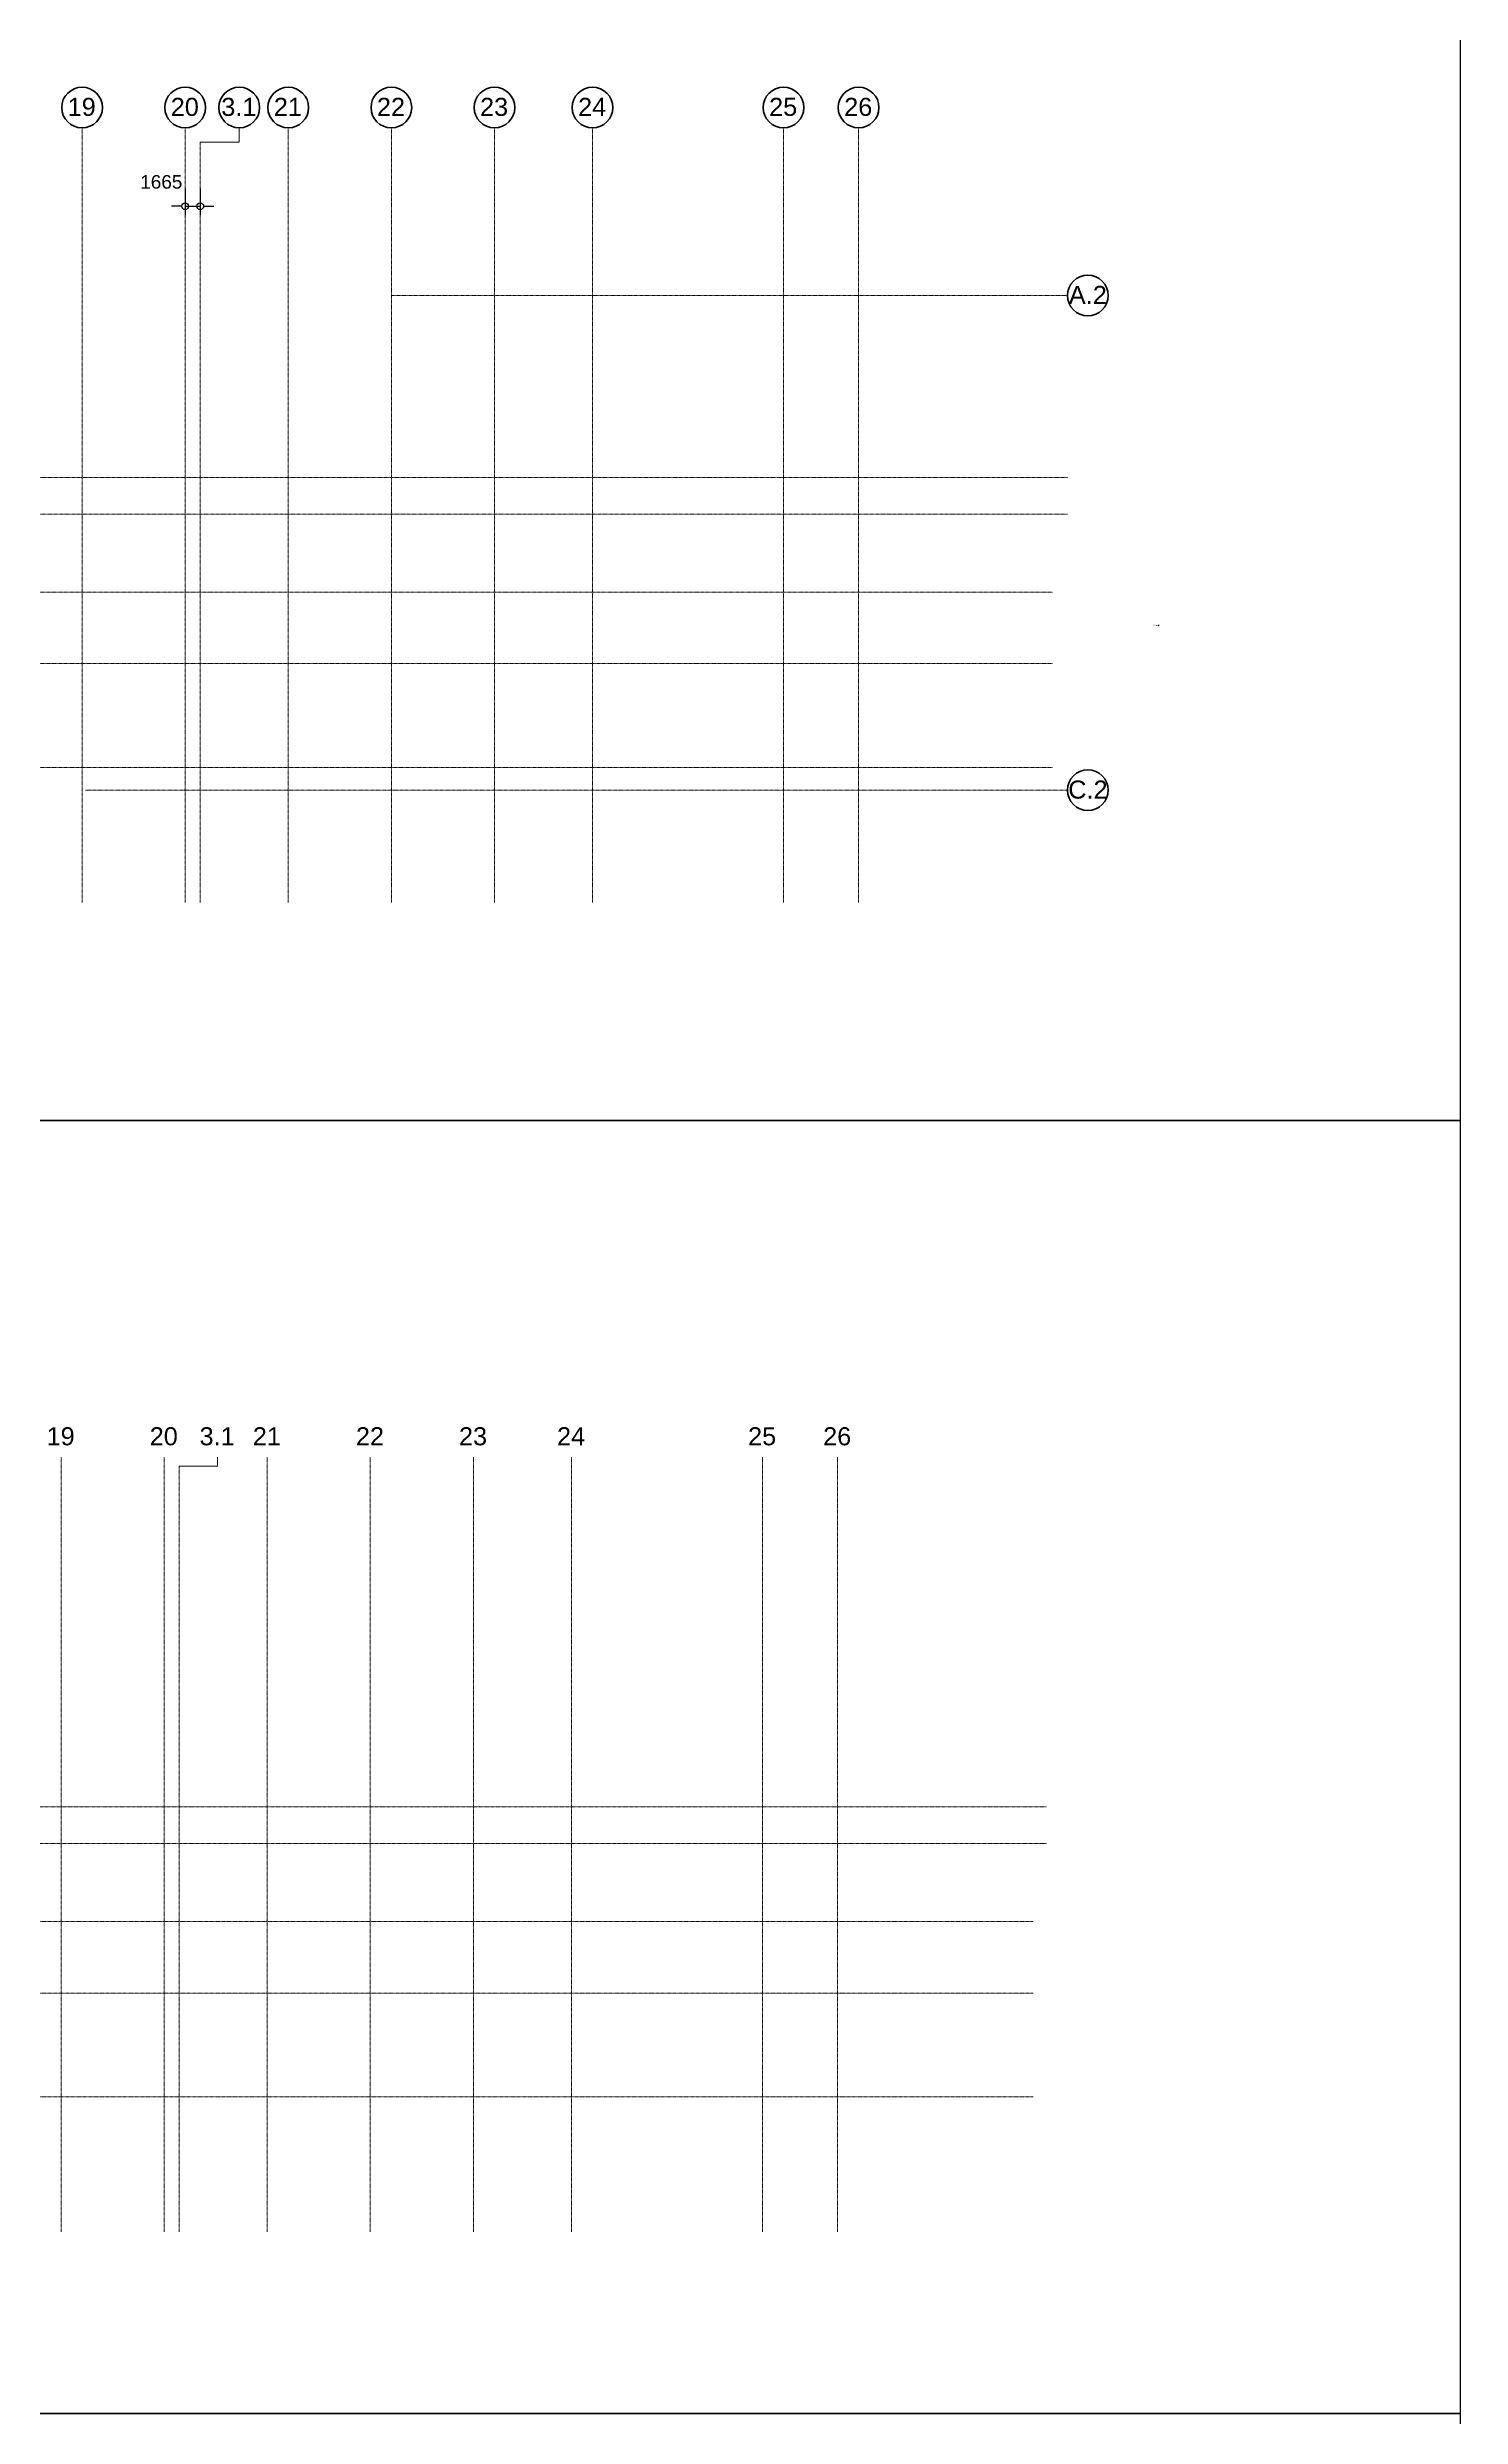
# Model space of a CAD drawing. Header units: millimetres. Extents: x -70132 to 394080, y -1879526 to 121974.
# Drawn here: x 200096 to 356364, y -1308031 to -1046022 of the extents above; entities that cross this region are included whole.
import ezdxf

# ---------------------------------------------------------------- set-up
doc = ezdxf.new("R2010")
doc.units = ezdxf.units.MM
doc.linetypes.add('DPA_Grid _ Level 100', pattern=[10, 5.5, -1.6, 1.3, -1.6])
doc.linetypes.add('Hidden - Short', pattern=[3.571875, 2.38125, -1.190625])
for name, color, linetype, lineweight in [('A-ANNO-DIMS', 1, 'Continuous', 9), ('A-ANNO-NOTE', 3, 'Continuous', 25), ('A-DETL', 1, 'Continuous', 25), ('A-GENM', 1, 'Continuous', 9), ('G-ANNO-TEXT', 3, 'Continuous', 9), ('S-GRID', 251, 'Continuous', 9), ('S-GRID-IDEN', 3, 'Continuous', 50)]:
    doc.layers.add(name, color=color, linetype=linetype, lineweight=lineweight)
doc.styles.add('Arial', font='arial.ttf', dxfattribs={"height": 1500})
doc.styles.add('Arial_1', font='arial.ttf', dxfattribs={"height": 2000})
doc.styles.add('Arial_2', font='arial.ttf', dxfattribs={"height": 3})
doc.styles.add('Arial_3', font='arial.ttf', dxfattribs={"height": 1.5})
doc.styles.add('Arial_B', font='arialbd.ttf', dxfattribs={"height": 4})
doc.styles.add('Arial_B_1', font='arialbd.ttf', dxfattribs={"height": 3})
doc.dimstyles.new('DPA-DIM-3_0_C-C_1', dxfattribs={"dimscale": 304.8, "dimtxt": 1530.3891, "dimasz": 2.46063, "dimexe": 3.28084, "dimexo": 0.0625, "dimgap": 0.82021, "dimtad": 1, "dimdec": 0, "dimzin": 0, "dimdsep": 46, "dimtxsty": 'Arial_2', "dimblk1": 'DOTBLANK', "dimblk2": 'DOTBLANK', "dimsah": 1, "dimcen": 0.09, "dimdle": 3.28084, "dimadec": 8, "dimazin": 0, "dimtfac": 1, "dimtdec": 4, "dimtix": 1, "dimtmove": 1, "dimatfit": 3, "dimfxl": 6.56168, "dimfxlon": 1, "dimtvp": 1, "dimtolj": 1, "dimtzin": 0, "dimarcsym": 2})

# ---------------------------------------------------------------- blocks, each defined once
blk = doc.blocks.new('Grid - 100 Scale-2291345-4160-01 UPPER PLATFORM LEVEL - REFLECTED CEILING PLAN')
at = {"layer": 'S-GRID-IDEN'}
blk.add_circle((0, 0), 4.5, dxfattribs=at)
blk = doc.blocks.new('_DotBlank')
at = {"color": 0, "linetype": 'ByBlock', "lineweight": -2}
blk.add_line((-0.5, 0), (-1, 0), dxfattribs=at)
blk.add_circle((0, 0), 0.5, dxfattribs=at)
blk = doc.blocks.new('DIMBLOCK36-4160-01 UPPER PLATFORM LEVEL - REFLECTED CEILING PLAN')
at = {"layer": 'A-ANNO-DIMS', "color": 0, "lineweight": -2, "transparency": 16777216}
for p, q in [((-699080, 48239), (-699080, 45258)), ((-697415, 48239), (-697415, 45258)), ((-699830, 46258), (-700580, 46258)), ((-699080, 46258), (-697415, 46258)), ((-696665, 46258), (-695915, 46258))]:
    blk.add_line(p, q, dxfattribs=at)
at = {"layer": 'Defpoints', "color": 0, "transparency": 16777216}
for p in [(-699080, 48258), (-697415, 48258), (-697415, 46258)]:
    blk.add_point(p, dxfattribs=at)
at = {"layer": 'A-ANNO-DIMS', "color": 0, "lineweight": -2, "transparency": 16777216, "xscale": 750, "yscale": 750, "zscale": 750}
blk.add_blockref('_DotBlank', (-699080, 46258), dxfattribs=at)
at = {"layer": 'A-ANNO-DIMS', "color": 0, "lineweight": -2, "transparency": 16777216, "xscale": 750, "yscale": 750, "zscale": 750, "rotation": 180}
blk.add_blockref('_DotBlank', (-697415, 46258), dxfattribs=at)
at = {"layer": 'A-ANNO-DIMS', "color": 0, "transparency": 16777216, "insert": (-704050, 49705), "char_height": 1500, "width": 5537.65, "attachment_point": 1, "line_spacing_factor": 0.941778, "style": 'Arial_1'}
blk.add_mtext('\\A1;1665', dxfattribs=at)
blk = doc.blocks.new('Graphic scale 500 - Graphic scale 500-16623879-DD_Legend Notes Part Plans - Ceiling Plan 1_500 finish')
at = {"layer": 'A-ANNO-NOTE', "lineweight": 9}
h = blk.add_hatch(color=256, dxfattribs=at)
h.paths.add_polyline_path([(336, -117), (306, -117), (306, -115), (336, -115)])
h.paths.add_polyline_path([(296, -115), (296, -117), (286, -117), (286, -115)])
h = blk.add_hatch(color=256, dxfattribs=at)
h.paths.add_polyline_path([(386, -120), (336, -120), (336, -117), (386, -117)])
h.paths.add_polyline_path([(306, -117), (306, -120), (296, -120), (296, -117)])
at = {"layer": 'A-ANNO-NOTE'}
for p, q in [((286, -120), (286, -115)), ((286, -115), (386, -115)), ((296, -115), (286, -115)), ((286, -115), (286, -117)), ((286, -117), (386, -117)), ((286, -117), (296, -117)), ((386, -120), (286, -120)), ((296, -120), (296, -115)), ((296, -117), (296, -115)), ((306, -117), (296, -117)), ((296, -117), (296, -120)), ((296, -120), (306, -120)), ((306, -115), (306, -120)), ((336, -115), (306, -115)), ((306, -115), (306, -117)), ((306, -120), (306, -117)), ((306, -117), (336, -117)), ((336, -115), (336, -120)), ((336, -117), (336, -115)), ((386, -117), (336, -117)), ((336, -117), (336, -120)), ((336, -120), (386, -120)), ((386, -115), (386, -120)), ((386, -120), (386, -117))]:
    blk.add_line(p, q, dxfattribs=at)
at = {"layer": 'A-ANNO-NOTE', "lineweight": 9, "insert": (286, -121), "char_height": 3, "width": 43.21, "attachment_point": 1, "style": 'Arial_2', "bg_fill": 3, "box_fill_scale": 1.25, "bg_fill_color": 9, "bg_fill_true_color": 13158600, "bg_fill_transparency": 0}
blk.add_mtext('GRAPHIC  SCALE', dxfattribs=at)
at = {"layer": 'A-ANNO-NOTE', "lineweight": 9, "insert": (285, -110), "char_height": 3, "width": 2.89, "attachment_point": 1, "style": 'Arial_2', "bg_fill": 3, "box_fill_scale": 1.25, "bg_fill_color": 9, "bg_fill_true_color": 13158600, "bg_fill_transparency": 0}
blk.add_mtext('0', dxfattribs=at)
at = {"layer": 'A-ANNO-NOTE', "lineweight": 9, "insert": (294, -110), "char_height": 3, "width": 5.77, "attachment_point": 1, "style": 'Arial_2', "bg_fill": 3, "box_fill_scale": 1.25, "bg_fill_color": 9, "bg_fill_true_color": 13158600, "bg_fill_transparency": 0}
blk.add_mtext('10', dxfattribs=at)
at = {"layer": 'A-ANNO-NOTE', "lineweight": 9, "insert": (334, -110), "char_height": 3, "width": 5.77, "attachment_point": 1, "style": 'Arial_2', "bg_fill": 3, "box_fill_scale": 1.25, "bg_fill_color": 9, "bg_fill_true_color": 13158600, "bg_fill_transparency": 0}
blk.add_mtext('50', dxfattribs=at)
at = {"layer": 'A-ANNO-NOTE', "lineweight": 9, "insert": (374, -110), "char_height": 3, "width": 14.35, "attachment_point": 1, "style": 'Arial_2', "bg_fill": 3, "box_fill_scale": 1.25, "bg_fill_color": 9, "bg_fill_true_color": 13158600, "bg_fill_transparency": 0}
blk.add_mtext('100M.', dxfattribs=at)
at = {"layer": 'A-ANNO-NOTE', "lineweight": 9, "insert": (304, -110), "char_height": 3, "width": 5.77, "attachment_point": 1, "style": 'Arial_2', "bg_fill": 3, "box_fill_scale": 1.25, "bg_fill_color": 9, "bg_fill_true_color": 13158600, "bg_fill_transparency": 0}
blk.add_mtext('20', dxfattribs=at)
at = {"layer": 'A-ANNO-NOTE', "lineweight": 9, "insert": (375, -121), "char_height": 3, "width": 12.99, "attachment_point": 1, "style": 'Arial_2', "bg_fill": 3, "box_fill_scale": 1.25, "bg_fill_color": 9, "bg_fill_true_color": 13158600, "bg_fill_transparency": 0}
blk.add_mtext('1:500', dxfattribs=at)
blk = doc.blocks.new('W-1-PP19-AR-4180-01-A_20260105-094419_EX_DIM')
at = {"layer": 'S-GRID'}
for p, q in [((-70864, 50494), (-70864, 51340)), ((-67255, 50494), (-70864, 50494)), ((-50930, 50494), (-50930, 51340)), ((-47523, 50494), (-50930, 50494)), ((-21598, 50494), (-16960, 50494)), ((-16960, 50494), (-16960, 51340)), ((-5701, 50494), (-5701, 51340)), ((-1845, 50494), (-5701, 50494)), ((149865, 50375), (154111, 50375)), ((154111, 50375), (154111, 51340)), ((-107402, 15848), (-110577, 15848)), ((-107402, 12673), (-107402, 15848))]:
    blk.add_line(p, q, dxfattribs=at)
at = {"layer": 'S-GRID', "linetype": 'DPA_Grid _ Level 100'}
for p, q in [((-67255, -34361), (-67255, 50494)), ((-66635, -34361), (-66635, 51340)), ((-57000, -34321), (-57000, 51340)), ((-47523, -34321), (-47523, 50494)), ((-45600, -34321), (-45600, 51340)), ((-34200, -34321), (-34200, 51340)), ((-22800, -34321), (-22800, 51340)), ((-21598, -34321), (-21598, 50494)), ((-11400, -34321), (-11400, 51340)), ((-1845, -34321), (-1845, 50494)), ((0, -34321), (0, 51340)), ((11400, -34321), (11400, 51340)), ((22800, -34321), (22800, 51340)), ((34200, -34321), (34200, 51340)), ((45600, -34321), (45600, 51340)), ((57000, -34321), (57000, 51340)), ((68400, -34321), (68400, 51340)), ((79800, -34321), (79800, 51340)), ((91200, -34321), (91200, 51340)), ((102600, -34321), (102600, 51340)), ((114000, -34321), (114000, 51340)), ((125400, -34321), (125400, 51340)), ((136800, -34321), (136800, 51340)), ((148200, -34321), (148200, 51340)), ((149865, -34321), (149865, 50375)), ((159600, -34321), (159600, 51340)), ((171000, -34321), (171000, 51340)), ((182400, -34321), (182400, 51340)), ((193240, -34321), (193240, 51340)), ((214365, -34321), (214365, 51340)), ((222665, -34321), (222665, 51340)), ((245761, 12673), (-107402, 12673)), ((245761, 8615), (-110577, 8615)), ((244296, 0), (-110577, 0)), ((244296, -7900), (-110577, -7900)), ((244296, -19375), (-110577, -19375))]:
    blk.add_line(p, q, dxfattribs=at)
at = {"layer": 'S-GRID-IDEN', "lineweight": 9, "char_height": 2000, "attachment_point": 1, "style": 'Arial'}
for s, insert, width in [('4.1', (-72853, 54670), 4729.96), ('1', (-67451, 54670), 1883.97), ('2', (-57816, 54670), 1883.97), ('1.1', (-52919, 54670), 4729.96), ('3', (-46416, 54670), 1883.97), ('4', (-35016, 54670), 1883.97), ('5', (-23616, 54670), 1883.97), ('4.2', (-18949, 54670), 4729.96), ('6', (-12216, 54670), 1883.97), ('1.2', (-7690, 54670), 4729.96), ('7', (-816, 54670), 1883.97), ('8', (10584, 54670), 1883.97), ('9', (21984, 54670), 1883.97), ('10', (32606, 54670), 3767.93), ('11', (44006, 54670), 3767.93), ('12', (55406, 54670), 3767.93), ('13', (66806, 54670), 3767.93), ('14', (78206, 54670), 3767.93), ('15', (89606, 54670), 3767.93), ('16', (101006, 54670), 3767.93), ('17', (112406, 54670), 3767.93), ('18', (123806, 54670), 3767.93), ('19', (135206, 54670), 3767.93), ('20', (146606, 54670), 3767.93), ('3.1', (152122, 54670), 4729.96), ('21', (158006, 54670), 3767.93), ('22', (169406, 54670), 3767.93), ('23', (180806, 54670), 3767.93), ('24', (191646, 54670), 3767.93), ('25', (212771, 54670), 3767.93), ('26', (221071, 54670), 3767.93), ('A.1', (-114998, 16867), 5130.8), ('A', (-113826, 9634), 2284.81), ('B', (-113826, 1019), 2284.81), ('C', (-113891, -6881), 2445.15), ('C.1', (-115066, -18356), 5291.14)]:
    blk.add_mtext(s, dxfattribs=dict(at, insert=insert, width=width))
blk = doc.blocks.new('A$Cb43e41a5')
at = {"layer": 'A-DETL', "lineweight": 9}
for p, q in [((255787.7, -3666.8), (255810.4, -3666.8)), ((255787.7, -3670.7), (255787.7, -3666.8)), ((255787.7, -3667.6), (255810.4, -3667.6)), ((255810.4, -3670), (255787.7, -3670)), ((255810.4, -3670.7), (255787.7, -3670.7)), ((255788.8, -3656.1), (255808.6, -3656.1)), ((255788.8, -3660), (255788.8, -3656.1)), ((255788.8, -3656.9), (255808.6, -3656.9)), ((255808.6, -3659.3), (255788.8, -3659.3)), ((255808.6, -3660), (255788.8, -3660)), ((255788.9, -3670), (255788.9, -3667.6)), ((255789.1, -3650), (255808.9, -3650)), ((255789.1, -3652.5), (255789.1, -3650)), ((255789.1, -3650.4), (255808.9, -3650.4)), ((255808.9, -3652), (255789.1, -3652)), ((255808.9, -3652.5), (255789.1, -3652.5)), ((255790, -3659.3), (255790, -3656.9)), ((255790.4, -3652), (255790.4, -3650.4)), ((255791.1, -3659.3), (255791.1, -3656.9)), ((255791.4, -3652), (255791.4, -3650.4)), ((255793, -3659.3), (255793, -3656.9)), ((255793.3, -3652), (255793.3, -3650.4)), ((255793.3, -3675), (255805.3, -3675)), ((255793.3, -3681), (255793.3, -3675)), ((255805.3, -3676), (255793.3, -3676)), ((255805.3, -3677), (255793.3, -3677)), ((255805.3, -3678), (255793.3, -3678)), ((255805.3, -3679), (255793.3, -3679)), ((255805.3, -3680), (255793.3, -3680)), ((255805.3, -3681), (255793.3, -3681)), ((255794.5, -3659.3), (255794.5, -3656.9)), ((255794.8, -3652), (255794.8, -3650.4)), ((255795.8, -3659.3), (255795.8, -3656.9)), ((255796.1, -3652), (255796.1, -3650.4)), ((255797.3, -3659.3), (255797.3, -3656.9)), ((255797.6, -3652), (255797.6, -3650.4)), ((255801, -3643.9), (255797.7, -3643.9)), ((255798.8, -3659.3), (255798.8, -3656.9)), ((255799.1, -3652), (255799.1, -3650.4)), ((255799.3, -3642.3), (255799.3, -3645.5)), ((255800.1, -3659.3), (255800.1, -3656.9)), ((255800.5, -3652), (255800.5, -3650.4)), ((255801.5, -3659.3), (255801.5, -3656.9)), ((255801.8, -3652), (255801.8, -3650.4)), ((255803, -3659.3), (255803, -3656.9)), ((255803.3, -3652), (255803.3, -3650.4)), ((255804.4, -3659.3), (255804.4, -3656.9)), ((255804.7, -3652), (255804.7, -3650.4)), ((255805.3, -3675), (255805.3, -3681)), ((255806.3, -3659.3), (255806.3, -3656.9)), ((255806.6, -3652), (255806.6, -3650.4)), ((255807.5, -3656.9), (255807.5, -3659.3)), ((255807.8, -3650.4), (255807.8, -3652)), ((255808.6, -3656.1), (255808.6, -3660)), ((255808.9, -3650), (255808.9, -3652.5)), ((255809.2, -3667.6), (255809.2, -3670)), ((255810.4, -3666.8), (255810.4, -3670.7)), ((255878.9, -3652.9), (255890.9, -3652.9)), ((255878.9, -3656.2), (255878.9, -3652.9)), ((255890.9, -3656.2), (255878.9, -3656.2)), ((255889.3, -3667.4), (255881.3, -3667.4)), ((255881.3, -3667.4), (255881.3, -3675.4)), ((255881.3, -3675.4), (255889.3, -3675.4)), ((255883.3, -3669.4), (255883.3, -3673.4)), ((255887.3, -3669.4), (255883.3, -3669.4)), ((255887.3, -3673.4), (255883.3, -3669.4)), ((255883.3, -3673.4), (255887.3, -3669.4)), ((255883.3, -3673.4), (255887.3, -3673.4)), ((255884.2, -3662.7), (255885.6, -3664.3)), ((255885.6, -3662.7), (255884.3, -3664.3)), ((255887.3, -3673.4), (255887.3, -3669.4)), ((255889.3, -3675.4), (255889.3, -3667.4)), ((255890.9, -3652.9), (255890.9, -3656.2))]:
    blk.add_line(p, q, dxfattribs=at)
at = {"layer": 'A-DETL', "linetype": 'Hidden - Short', "lineweight": 9}
for p, q in [((255788.9, -3668.3), (255809.2, -3668.3)), ((255809.2, -3669.2), (255788.9, -3669.2))]:
    blk.add_line(p, q, dxfattribs=at)
at = {"layer": 'A-DETL', "lineweight": 9}
for centre, radius in [((255799.3, -3643.9), 1.12), ((255884.9, -3643.8), 1.25), ((255884.9, -3663.5), 1.25), ((255884.9, -3643.8), 1), ((255884.9, -3663.5), 1)]:
    blk.add_circle(centre, radius, dxfattribs=at)
at = {"layer": 'S-GRID', "linetype": 'DPA_Grid _ Level 100'}
for p, q in [((136800, -34321.3), (136800, 51340.2)), ((148200, -34321.3), (148200, 51340.2)), ((159600, -34321.3), (159600, 51340.2)), ((171000, -34321.3), (171000, 51340.2)), ((182400, -34321.3), (182400, 51340.2)), ((193240, -34321.3), (193240, 51340.2)), ((214365, -34321.3), (214365, 51340.2)), ((222665, -34321.3), (222665, 51340.2)), ((149865, -34321.3), (149865, 49764.1)), ((171000, 32810), (245761.3, 32810)), ((245761.3, 12673), (-107402, 12673)), ((245761.3, 8615), (-110577, 8615)), ((244133.8, 0), (-110577, 0)), ((244133.8, -7900), (-110577, -7900)), ((244133.8, -19375), (-110577, -19375)), ((137184.9, -21892), (245761.3, -21892))]:
    blk.add_line(p, q, dxfattribs=at)
at = {"layer": 'S-GRID'}
for p, q in [((154182.1, 49764.1), (154182.1, 51340.2)), ((149865, 49764.1), (154182.1, 49764.1))]:
    blk.add_line(p, q, dxfattribs=at)
at = {"layer": 'S-GRID-IDEN', "xscale": 499.9999999999994, "yscale": 499.9999999999994, "zscale": 499.9999999999994}
for p in [(136800, 53590.2), (148200, 53590.2), (154182.1, 53590.2), (159600, 53590.2), (171000, 53590.2), (182400, 53590.2), (193240, 53590.2), (214365, 53590.2), (222665, 53590.2)]:
    blk.add_blockref('Grid - 100 Scale-2291345-4160-01 UPPER PLATFORM LEVEL - REFLECTED CEILING PLAN', p, dxfattribs=at)
for p, rotation in [((248011.3, 32810), 269.9999999999995), ((248011.3, -21892), 269.9999999999994)]:
    blk.add_blockref('Grid - 100 Scale-2291345-4160-01 UPPER PLATFORM LEVEL - REFLECTED CEILING PLAN', p, dxfattribs=dict(at, rotation=rotation))
at = {"layer": 'S-GRID-IDEN', "lineweight": 9, "char_height": 2000, "attachment_point": 1, "style": 'Arial'}
for s, insert, width in [('19', (135206, 54669.7), 3767.931), ('20', (146606, 54669.7), 3767.931), ('3.1', (152193.1, 54669.7), 4729.956), ('21', (158006, 54669.7), 3767.931), ('22', (169406, 54669.7), 3767.931), ('23', (180806, 54669.7), 3767.931), ('24', (191646, 54669.7), 3767.931), ('25', (212771, 54669.7), 3767.931), ('26', (221071, 54669.7), 3767.931), ('A.2', (245917.4, 33872.3), 5130.8), ('C.2', (245849.9, -20829.7), 5291.137)]:
    blk.add_mtext(s, dxfattribs=dict(at, insert=insert, width=width))
at = {"layer": 'A-ANNO-DIMS'}
dim = blk.add_linear_dim(base=(149865, 42678), p1=(148200, 44678), p2=(149865, 44678), dimstyle='DPA-DIM-3_0_C-C_1', override={"dimpost": '<>', "dimfxl": 1665}, dxfattribs=at)
dim.commit()
dim.dimension.update_dxf_attribs({"geometry": 'DIMBLOCK36-4160-01 UPPER PLATFORM LEVEL - REFLECTED CEILING PLAN', "text_midpoint": (145998.5, 43875.4), "dimtype": 128, "insert": (847280, -3580)})
at = {"layer": 'G-ANNO-TEXT', "color": 7, "insert": (255328.8, -3643), "char_height": 3, "width": 165.869, "attachment_point": 1, "style": 'Arial_2', "bg_fill": 3, "box_fill_scale": 1.25, "bg_fill_color": 9, "bg_fill_true_color": 13158600, "bg_fill_transparency": 0}
blk.add_mtext('1  ALL DIMENSIONS IN MILLIMETRES UNLESS NOTED OTHERWISE', dxfattribs=at)
at = {"layer": 'G-ANNO-TEXT', "color": 7, "insert": (255328.8, -3647.7), "char_height": 3, "width": 251.489, "attachment_point": 1, "style": 'Arial_2', "bg_fill": 3, "box_fill_scale": 1.25, "bg_fill_color": 9, "bg_fill_true_color": 13158600, "bg_fill_transparency": 0}
blk.add_mtext('2  LEVELS ARE INDICATED IN METRES RELATIVE TO A DATUM 100M BELOW MEAN SEA LEVEL (MSL)', dxfattribs=at)
at = {"layer": 'G-ANNO-TEXT', "color": 7, "insert": (255328.8, -3652.5), "char_height": 3, "width": 116.485, "attachment_point": 1, "style": 'Arial_2', "bg_fill": 3, "box_fill_scale": 1.25, "bg_fill_color": 9, "bg_fill_true_color": 13158600, "bg_fill_transparency": 0}
blk.add_mtext('3  DRAWING TO SCALE WHEN PLOTTED AT A1', dxfattribs=at)
at = {"layer": 'G-ANNO-TEXT', "color": 7, "insert": (255328.8, -3657.3), "char_height": 3, "width": 202.426, "attachment_point": 1, "style": 'Arial_2', "bg_fill": 3, "box_fill_scale": 1.25, "bg_fill_color": 9, "bg_fill_true_color": 13158600, "bg_fill_transparency": 0}
blk.add_mtext('4  DO NOT SCALE FROM DRAWINGS, ALL DIMENSIONS TO BE CHECKED ON SITE', dxfattribs=at)
at = {"layer": 'G-ANNO-TEXT', "color": 7, "insert": (255328.8, -3662), "char_height": 3, "width": 239.464, "attachment_point": 1, "style": 'Arial_2', "bg_fill": 3, "box_fill_scale": 1.25, "bg_fill_color": 9, "bg_fill_true_color": 13158600, "bg_fill_transparency": 0}
blk.add_mtext('5  ARCHITECTURAL DRAWINGS TO BE READ IN CONJUNCTION WITH STRUCTURAL DRAWINGS,', dxfattribs=at)
at = {"layer": 'G-ANNO-TEXT', "color": 7, "insert": (255328.8, -3666.8), "char_height": 3, "width": 173.966, "attachment_point": 1, "style": 'Arial_2', "bg_fill": 3, "box_fill_scale": 1.25, "bg_fill_color": 9, "bg_fill_true_color": 13158600, "bg_fill_transparency": 0}
blk.add_mtext('    E & M DRAWINGS , CONTRACT DOCUMENTS AND SPECIFICATIONS', dxfattribs=at)
at = {"layer": 'G-ANNO-TEXT', "color": 7, "insert": (255328.8, -3671.6), "char_height": 3, "width": 207.797, "attachment_point": 1, "style": 'Arial_2', "bg_fill": 3, "box_fill_scale": 1.25, "bg_fill_color": 9, "bg_fill_true_color": 13158600, "bg_fill_transparency": 0}
blk.add_mtext('6  FOR STRUCTURAL SETTING OUT DIMENSIONS REFER STRUCTURAL DRAWINGS', dxfattribs=at)
at = {"layer": 'G-ANNO-TEXT', "color": 7, "insert": (255328.8, -3676.3), "char_height": 3, "width": 145.025, "attachment_point": 1, "style": 'Arial_2', "bg_fill": 3, "box_fill_scale": 1.25, "bg_fill_color": 9, "bg_fill_true_color": 13158600, "bg_fill_transparency": 0}
blk.add_mtext('7  FOR DRAINAGE DETAILS REFER DRAINAGE DRAWINGS', dxfattribs=at)
at = {"layer": 'G-ANNO-TEXT', "color": 7, "insert": (255328.8, -3681.1), "char_height": 3, "width": 214.532, "attachment_point": 1, "style": 'Arial_2', "bg_fill": 3, "box_fill_scale": 1.25, "bg_fill_color": 9, "bg_fill_true_color": 13158600, "bg_fill_transparency": 0}
blk.add_mtext('8  DIMENSIONS SHOWN IN GENERAL ARRANGEMENT DRAWINGS EXCLUDE FINISHES', dxfattribs=at)
at = {"layer": 'G-ANNO-TEXT', "color": 7, "insert": (255328.8, -3685.8), "char_height": 3, "width": 259.747, "attachment_point": 1, "style": 'Arial_2', "bg_fill": 3, "box_fill_scale": 1.25, "bg_fill_color": 9, "bg_fill_true_color": 13158600, "bg_fill_transparency": 0}
blk.add_mtext('9  DIMENSIONS SHOWN FROM DIAPHRAGM WALL ARE FROM LINE OF STRUCTURAL TOLERANCES AS   ', dxfattribs=at)
at = {"layer": 'G-ANNO-TEXT', "color": 7, "insert": (255328.8, -3690.6), "char_height": 3, "width": 268.645, "attachment_point": 1, "style": 'Arial_2', "bg_fill": 3, "box_fill_scale": 1.25, "bg_fill_color": 9, "bg_fill_true_color": 13158600, "bg_fill_transparency": 0}
blk.add_mtext('    INDICATED. DIMENSIONS SHOWN FROM EXTERNAL RC. WALL ARE NOMINAL AND DO NOT SHOWN FOR  ', dxfattribs=at)
at = {"layer": 'G-ANNO-TEXT', "color": 7, "insert": (255328.8, -3695.4), "char_height": 3, "width": 177.173, "attachment_point": 1, "style": 'Arial_2', "bg_fill": 3, "box_fill_scale": 1.25, "bg_fill_color": 9, "bg_fill_true_color": 13158600, "bg_fill_transparency": 0}
blk.add_mtext('    STRUCTURAL TOLERANCES. ALL SETTING OUT IS FROM GRIDLINES', dxfattribs=at)
at = {"layer": 'G-ANNO-TEXT', "color": 7, "insert": (255328.8, -3700.1), "char_height": 3, "width": 269.447, "attachment_point": 1, "style": 'Arial_2', "bg_fill": 3, "box_fill_scale": 1.25, "bg_fill_color": 9, "bg_fill_true_color": 13158600, "bg_fill_transparency": 0}
blk.add_mtext('10 FOR ROOM FINISHES REFER ARCHITECTURAL PARTICULAR SPECIFICATIONS AND FINISHES SCHEDULE', dxfattribs=at)
at = {"layer": 'G-ANNO-TEXT', "color": 7, "insert": (255328.8, -3704.9), "char_height": 3, "width": 239.544, "attachment_point": 1, "style": 'Arial_2', "bg_fill": 3, "box_fill_scale": 1.25, "bg_fill_color": 9, "bg_fill_true_color": 13158600, "bg_fill_transparency": 0}
blk.add_mtext('11 BLOCKWORK WALLS TO BE IN ACCORDANCE WITH THE SECONDARY STRUCTURAL DESIGN', dxfattribs=at)
at = {"layer": 'G-ANNO-TEXT', "color": 7, "attachment_point": 1}
for s, insert, char_height, width, style in [('\\LNOTES :', (255328.8, -3634.8), 3, 20.924, 'Arial_B_1'), ('LEGENDS :', (255783.8, -3634.1), 4, 37.118, 'Arial_B')]:
    blk.add_mtext(s, dxfattribs=dict(at, insert=insert, char_height=char_height, width=width, style=style))
at = {"layer": 'A-ANNO-NOTE', "lineweight": 9}
blk.add_blockref('Graphic scale 500 - Graphic scale 500-16623879-DD_Legend Notes Part Plans - Ceiling Plan 1_500 finish', (255496.4, -3579), dxfattribs=at)
at = {"layer": 'G-ANNO-TEXT', "color": 7, "attachment_point": 1}
for s, insert, char_height, width, style in [('\\LCEILINGS', (255554.8, -3621.2), 3, 24.051, 'Arial_2'), ('C-00', (255554.8, -3625.9), 3, 11.143, 'Arial_2'), ('C-01', (255554.8, -3630.7), 3, 11.143, 'Arial_2'), ('C-02', (255554.8, -3635.5), 3, 11.143, 'Arial_2'), ('C-03', (255554.8, -3640.2), 3, 11.143, 'Arial_2'), ('C-04 ', (255554.8, -3645), 3, 12.586, 'Arial_2'), ('C-05 ', (255554.8, -3654.5), 3, 12.586, 'Arial_2'), ('C-06 ', (255554.8, -3664), 3, 12.586, 'Arial_2'), ('C-07  ', (255554.8, -3668.8), 3, 14.03, 'Arial_2'), ('C-08', (255554.8, -3673.6), 3, 11.143, 'Arial_2'), ('C-09', (255554.8, -3683.1), 3, 11.143, 'Arial_2'), ('C-10 ', (255554.8, -3692.6), 3, 12.586, 'Arial_2'), ('C-11 ', (255554.8, -3706.9), 3, 12.586, 'Arial_2'), ('600X600 ', (255569.7, -3635.5), 3, 22.046, 'Arial_2'), ('600X600 ', (255569.7, -3640.2), 3, 22.046, 'Arial_2'), ('300 MM. WIDTH PERFORATED ALUMINIUM CEILING WITH POWDER COATING FINISH ', (255569.7, -3645), 3, 211.966, 'Arial_2'), ('300 MM. WIDTH PERFORATED ALUMINIUM CEILING WITH POWDER COATING FINISH ', (255569.7, -3654.5), 3, 211.966, 'Arial_2'), ('SOLID ALUMINIUM COLOUR COATED CEILING PANEL 2MM. THK. USED IN BETWEEN COLUMN', (255569.7, -3664), 3, 233.131, 'Arial_2'), ('300 MM. WIDTH ', (255569.7, -3673.6), 3, 40.084, 'Arial_2'), ('CEILING PANEL 1.2MM. THK WITH FOLDED ALUMINIUM SOLID PANEL ON THE SIDE', (255569.7, -3678.3), 3, 206.435, 'Arial_2'), ('300 MM. WIDTH ', (255569.7, -3683.1), 3, 40.084, 'Arial_2'), ('CEILING PANEL 1.2MM. THK WITH FOLDED ALUMINIUM SOLID PANEL ON THE SIDE', (255569.7, -3687.8), 3, 206.435, 'Arial_2'), ('CUSTOM DESIGN FEATURE CEILING : 300 MM. WIDTH ', (255569.7, -3692.6), 3, 135.405, 'Arial_2'), ('COLOUR COATED CEILING PANEL 1.2MM THK. WITH PRINTED ', (255569.7, -3697.4), 3, 156.089, 'Arial_2'), ('NO CEILING, EXPOSED CONCRETE', (255569.7, -3625.9), 3, 87.705, 'Arial_2'), ('NO CEILING, ACRYLIC INTERIOR PAINT', (255569.7, -3630.7), 3, 97.565, 'Arial_2'), ('(1.2MM THK. WITH ACOUSTIC NON-WOVEN BACKING MIN. 25% FREE AREA ). USED AT ADIT AREA ', (255569.7, -3649.7), 3, 245.637, 'Arial_2'), ('(1.2MM THK. WITH ACOUSTIC NON-WOVEN BACKING MIN. 25% FREE AREA ). USED AT PLATFORM AREA', (255569.7, -3659.3), 3, 260.468, 'Arial_2'), ('1200 MM. WIDTH SOLID ALUMINIUM COLOUR COATED CEILING PANEL 2MM. THK.', (255569.7, -3668.8), 3, 202.907, 'Arial_2'), ('PATTERN AND FOLDED SOLID ALUMINIUM PANEL ON THE SIDE.', (255569.7, -3702.1), 3, 160.017, 'Arial_2'), ('1500 MM. WIDTH SOLID ALUMINIUM COLOUR COATED CEILING PANEL 2MM. THK.', (255569.7, -3706.9), 3, 202.907, 'Arial_2'), ('\\LSOLID ', (255587.9, -3635.5), 3, 16.916, 'Arial_2'), ('\\LPERFORATED ', (255587.9, -3640.2), 3, 36.637, 'Arial_2'), ('\\LPERFORATED ', (255602.8, -3673.6), 3, 36.637, 'Arial_2'), ('\\LSOLID ', (255602.8, -3683.1), 3, 16.916, 'Arial_2'), (' ALUMINIUM CEILING PANEL WITH POWDER COATING FINISH', (255601.8, -3635.5), 3, 153.603, 'Arial_2'), (' ALUMINIUM COLOUR COATED CEILING PANEL 1.2MM THK. ', (255616.7, -3683.1), 3, 148.793, 'Arial_2'), ('ALUMINUM CEILING PANEL WITH  POWDER COATING FINISH ', (255618.1, -3640.2), 3, 153.603, 'Arial_2'), ('ALUMINIUM COLOUR AND PRINTED PATTER COATED ', (255633, -3673.6), 3, 134.764, 'Arial_2'), ('\\LSOLID ', (255681.4, -3692.6), 3, 16.916, 'Arial_2'), ('ALUMINIUM ', (255695.4, -3692.6), 3, 30.224, 'Arial_2'), ('200 mm. Width ', (255814.3, -3665.6), 3, 36.717, 'Arial_2'), ('SUPPLY AIR DIFFUSER', (255814.3, -3670.4), 3, 57.401, 'Arial_2'), ('DIA. 205 DOWNLIGHT', (255814.3, -3642.4), 3, 53.312, 'Arial_2'), ('1257 x 90 LUMINAIRES', (255814.3, -3649.4), 3, 55.557, 'Arial_2'), ('1257 x 120 LUMINAIRES', (255814.3, -3656.8), 3, 58.443, 'Arial_2'), ('1200 x 600 RETURN AIR GRILLE', (255814.3, -3677.5), 3, 78.245, 'Arial_2'), ('S', (255884.2, -3643.1), 1.5, 1.684, 'Arial_3'), ('SMOKE DETECTOR', (255899.9, -3642.4), 3, 48.422, 'Arial_2'), ('300 WIDE COLOUR COATED', (255899.9, -3649.4), 3, 70.148, 'Arial_2'), ('SPRINKLER HEAD', (255899.9, -3662.1), 3, 44.895, 'Arial_2'), ('600 X 600 SUPPLY AIR DIFFUSER', (255899.9, -3669.8), 3, 82.333, 'Arial_2'), ('METAL CEILING PANEL (LENGTH VARIES)', (255899.9, -3654.2), 3, 103.738, 'Arial_2')]:
    blk.add_mtext(s, dxfattribs=dict(at, insert=insert, char_height=char_height, width=width, style=style))

msp = doc.modelspace()

# ---------------------------------------------------------------- linework, layer by layer
for points in [[(-66720.1, -1164704.4), (356364.1, -1164704.4), (356364.1, -1021740.1), (-66720.1, -1021740.1)], [(-66720.1, -1307668.6), (356364.1, -1307668.6), (356364.1, -1164704.4), (-66720.1, -1164704.4)], [(-66720.1, -1450632.9), (356364.1, -1450632.9), (356364.1, -1307668.6), (-66720.1, -1307668.6)]]:
    msp.add_lwpolyline(points, close=True)

# ---------------------------------------------------------------- block references
at = {"layer": 'A-GENM'}
msp.add_blockref('W-1-PP19-AR-4180-01-A_20260105-094419_EX_DIM', (64802.6, -1253284.2), dxfattribs=at)

# ---------------------------------------------------------------- next in the draw order: block references
msp.add_blockref('A$Cb43e41a5', (67130.7, -1106268.7))

doc.saveas('drawing.dxf')
